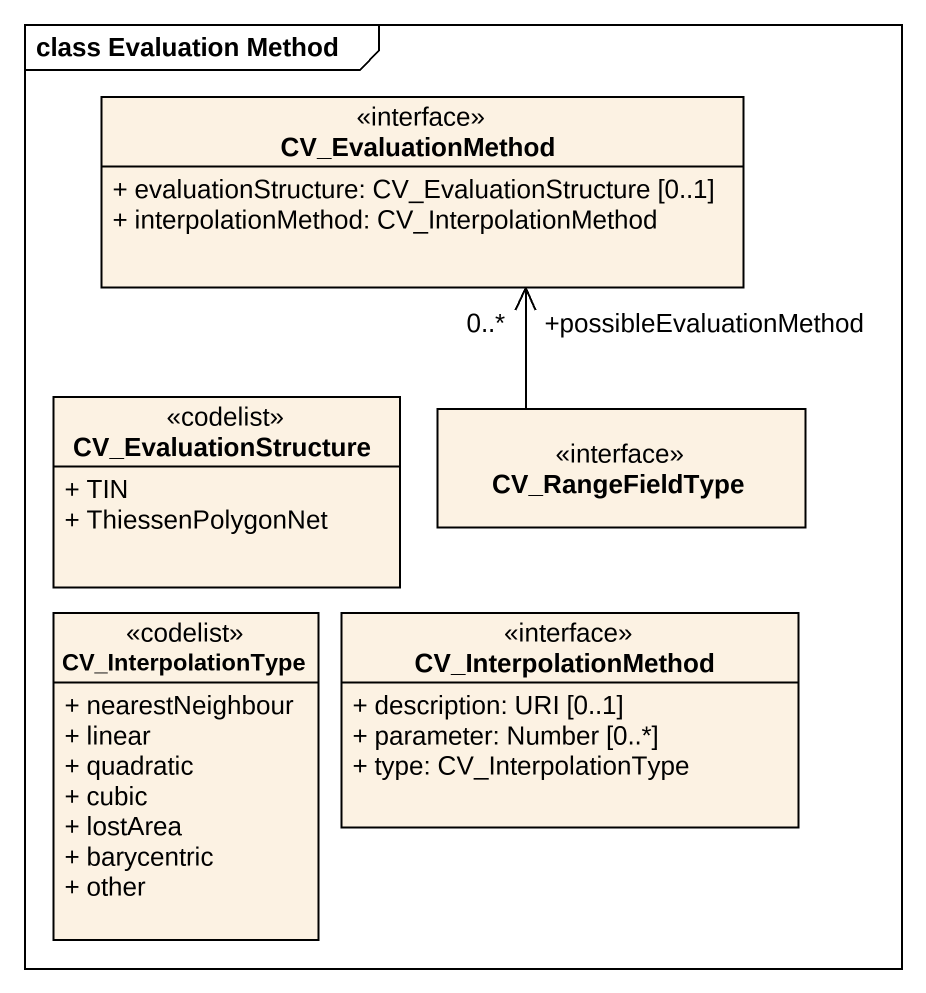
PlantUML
@startuml
mainframe class Evaluation Method
hide circle
hide empty members
skinparam classAttributeIconSize 0
class CV_EvaluationMethod <<interface>> {
  + evaluationStructure: CV_EvaluationStructure [0..1]
  + interpolationMethod: CV_InterpolationMethod
}
class CV_EvaluationStructure <<codelist>> {
  + TIN
  + ThiessenPolygonNet
}
class CV_RangeFieldType <<interface>>
class CV_InterpolationType <<codelist>> {
  + nearestNeighbour
  + linear
  + quadratic
  + cubic
  + lostArea
  + barycentric
  + other
}
class CV_InterpolationMethod <<interface>> {
  + description: URI [0..1]
  + parameter: Number [0..*]
  + type: CV_InterpolationType
}
CV_EvaluationMethod "+possibleEvaluationMethod\n0..*" <-- CV_RangeFieldType
@enduml
